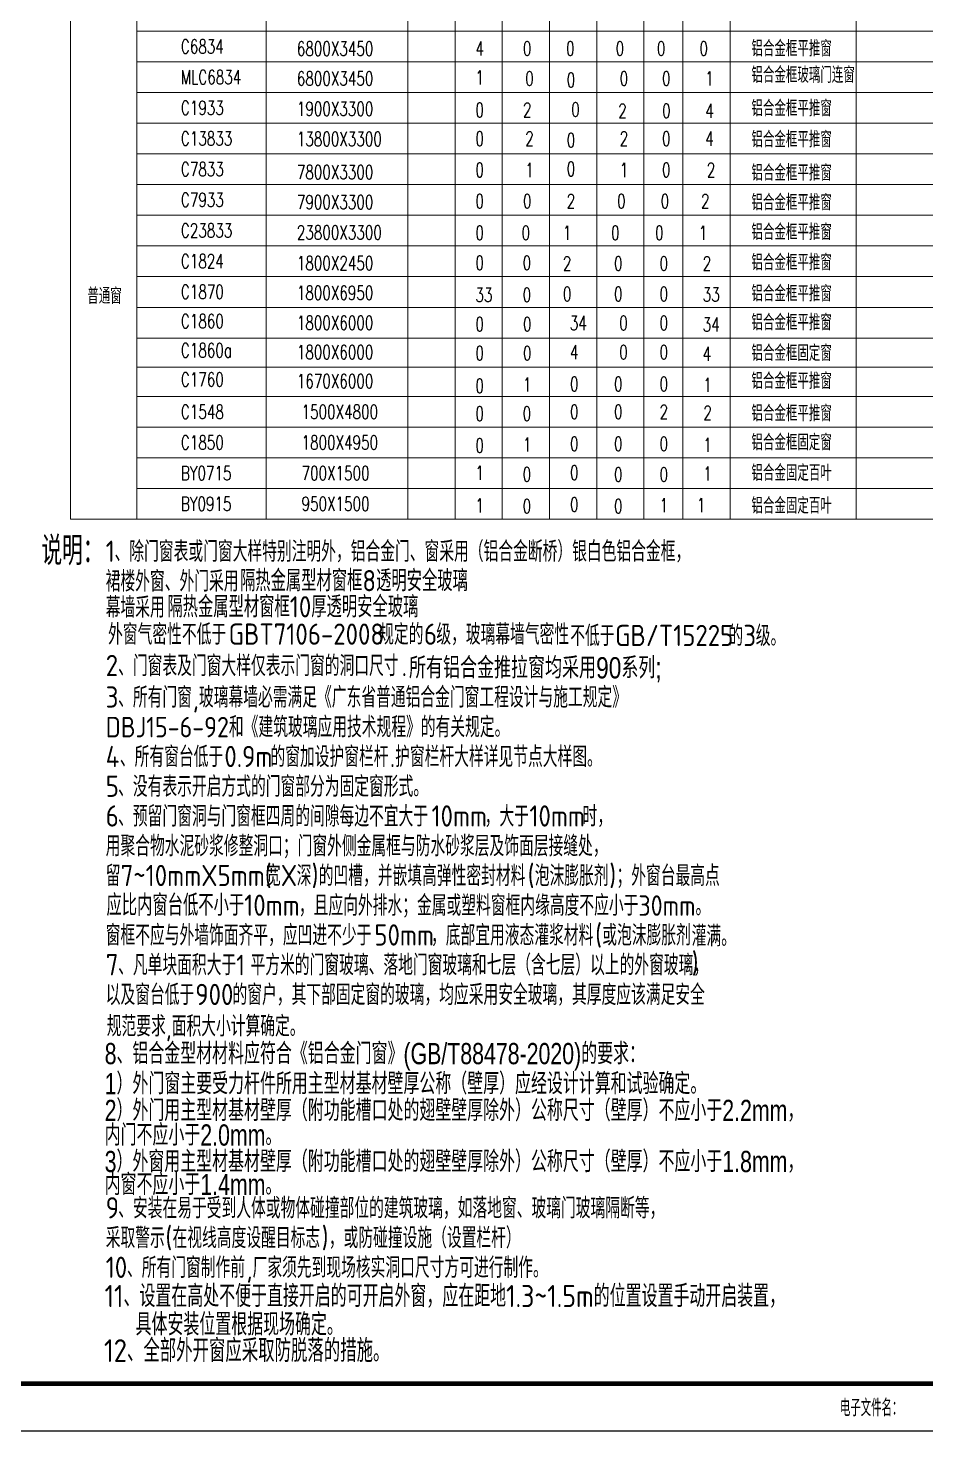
# Model space of a CAD drawing. Extents: x -1041549 to 749950, y -354245 to 17554.
# Drawn here: x 304999 to 314503, y -262643 to -247786 of the extents above; entities that cross this region are included whole.
import ezdxf

# ---------------------------------------------------------------- set-up
doc = ezdxf.new("R2010")
doc.units = 0
doc.header["$LTSCALE"] = 1000
doc.header["$MEASUREMENT"] = 0
for name, color, linetype in [('14', 1, 'Continuous'), ('DIM_SYMB', 3, 'Continuous'), ('PUB_TEXT', 7, 'Continuous'), ('PUB_TITLE', 4, 'Continuous')]:
    doc.layers.add(name, color=color, linetype=linetype)
doc.layers.add('A-ANNO-TEXT', color=7, linetype='Continuous', lineweight=15)
doc.styles.add('_HZTXT', font='gs_txt.shx', dxfattribs={"width": 0.8, "bigfont": 'HZTXT.shx'})
doc.styles.add('_TCH_WDTABLE', font='SIMPLEX', dxfattribs={"bigfont": 'GBCBIG'})
doc.styles.add('hztxt', font='romand_pkpm', dxfattribs={"bigfont": 'gbcbig'})
doc.styles.get("Standard").update_dxf_attribs({"font": 'gbenor.shx', "bigfont": 'gbcbig.shx'})

# ---------------------------------------------------------------- blocks, each defined once
blk = doc.blocks.new('$titleblk$00000212')
at = {"layer": '14', "style": 'hztxt', "width": 0.85}
for s, p in [('电子文件名：', (-198.31, 0.78)), ('图纸版权属设计单位所有，未经许可，外人及外单位不得翻印复制作为其他工程之用。', (-124.17, 1.07))]:
    blk.add_text(s, height=3.6, rotation=359.9997, dxfattribs=at).set_placement(p)
blk = doc.blocks.new('A$Ce58e362c')
at = {"layer": 'PUB_TITLE', "xscale": 150, "yscale": 150, "zscale": 150}
blk.add_blockref('$titleblk$00000212', (29680, -76), dxfattribs=at)

msp = doc.modelspace()

# ---------------------------------------------------------------- linework, layer by layer
at = {"layer": 'A-ANNO-TEXT', "extrusion": (0, -9.51011e-06, 1)}
for points, elevation in [([(317730.6, -252987.6), (317730.6, -240993.8), (305448.7, -240993.8), (305448.7, -252987.6)], 2.4), ([(306148.7, -240993.8), (306148.7, -252987.6)], 2.4), ([(307518.8, -240993.8), (307518.8, -252987.6)], 2.4), ([(309018.8, -240993.8), (309018.8, -252987.6)], 2.4), ([(309518.8, -240993.8), (309518.8, -252987.6)], 2.4), ([(310018.8, -240993.8), (310018.8, -252987.6)], 2.4), ([(310518.8, -240993.8), (310518.8, -252987.6)], 2.4), ([(311018.8, -240993.8), (311018.8, -252987.6)], 2.4), ([(311518.8, -240993.8), (311518.8, -252987.6)], 2.4), ([(311931.6, -240993.8), (311931.6, -252987.6)], 2.4), ([(312431.6, -240993.8), (312431.6, -252987.6)], 2.4), ([(313763.9, -240993.8), (313763.9, -252987.6)], 2.4), ([(306148.7, -247818.8), (317730.6, -247818.8)], 2.4), ([(306148.7, -248143.8), (317730.6, -248143.8)], 2.4), ([(306148.7, -248468.8), (317730.6, -248468.8)], 2.4), ([(306148.7, -248793.8), (317730.6, -248793.8)], 2.4), ([(306148.7, -249118.8), (317730.6, -249118.8)], 2.4), ([(306148.7, -249443.8), (317730.6, -249443.8)], 2.4), ([(306148.7, -249768.8), (317730.6, -249768.8)], 2.4), ([(306148.7, -250093.8), (317730.6, -250093.8)], 2.4), ([(306148.7, -250418.8), (317730.6, -250418.8)], 2.4), ([(306148.7, -250743.8), (317730.6, -250743.8)], 2.4), ([(306148.7, -251068.8), (317730.6, -251068.8)], 2.4), ([(306148.7, -251378.2), (317730.6, -251378.2)], 2.5), ([(306148.7, -251687.6), (317730.6, -251687.6)], 2.5), ([(306148.7, -252012.6), (317730.6, -252012.6)], 2.5), ([(306148.7, -252337.6), (317730.6, -252337.6)], 2.5), ([(306148.7, -252662.6), (317730.6, -252662.6)], 2.5), ([(305448.7, -252987.6), (317730.6, -252987.6)], 2.5)]:
    msp.add_lwpolyline(points, dxfattribs=dict(at, elevation=elevation))
at = {"layer": 'PUB_TITLE'}
msp.add_lwpolyline([(281958.3, -262642.6), (324008.3, -262642.6), (324008.3, -232942.6), (281958.3, -232942.6)], close=True, dxfattribs=at)
at = {"layer": 'PUB_TITLE', "const_width": 50}
msp.add_lwpolyline([(283208.3, -262142.6), (323508.3, -262142.6), (323508.3, -233442.6), (283208.3, -233442.6)], close=True, dxfattribs=at)

# ---------------------------------------------------------------- block references
at = {"xscale": 0.3333333333333333, "yscale": 0.3333333333333333, "zscale": 0.3333333333333333}
msp.add_blockref('A$Ce58e362c', (313615, -262501.1), dxfattribs=at)

# ---------------------------------------------------------------- texts
at = {"layer": 'A-ANNO-TEXT', "color": 2, "extrusion": (0, -9.5104e-06, 1), "style": '_TCH_WDTABLE', "width": 0.705882}
for s, height, p in [('C6834', 148.75, (306616.3, -248054.5, 2.4)), ('6800X3450', 148.75, (307843.8, -248078.9, 2.4)), ('4', 148.8, (309734.1, -248077, 2.4)), ('0', 148.8, (310237.6, -248077, 2.4)), ('0', 148.8, (310694, -248077, 2.4)), ('0', 148.8, (311218.8, -248077, 2.4)), ('0', 148.8, (311656, -248077, 2.4)), ('0', 148.8, (312106.3, -248077, 2.4)), ('MLC6834', 148.75, (306616.3, -248379.5, 2.4)), ('6800X3450', 148.75, (307843.8, -248395.9, 2.4)), ('1', 148.8, (309734.1, -248385.5, 2.4)), ('0', 148.8, (310262, -248395.7, 2.4)), ('0', 148.8, (311261.2, -248395.7, 2.4)), ('0', 148.8, (311709.9, -248395.7, 2.4)), ('1', 148.8, (312167, -248395.7, 2.4)), ('0', 148.8, (310700.8, -248410.6, 2.4)), ('C1933', 148.75, (306616.3, -248704.5, 2.4)), ('1900X3300', 148.75, (307843.8, -248717.6, 2.4)), ('0', 148.8, (309734.1, -248728.4, 2.4)), ('2', 148.8, (310237.6, -248728.4, 2.4)), ('0', 148.8, (310748.3, -248722.6, 2.4)), ('2', 148.8, (311246.3, -248736.3, 2.4)), ('0', 148.8, (311710.8, -248736.3, 2.4)), ('4', 148.8, (312168.6, -248736.3, 2.4)), ('C13833', 148.75, (306616.3, -249029.5, 2.4)), ('13800X3300', 148.75, (307843.8, -249035.5, 2.4)), ('0', 148.8, (309734.1, -249031.9, 2.5)), ('2', 148.8, (310262, -249031.9, 2.5)), ('0', 148.8, (310700.8, -249046.8, 2.5)), ('2', 148.8, (311261.2, -249031.9, 2.5)), ('0', 148.8, (311709.9, -249031.9, 2.5)), ('4', 148.8, (312167, -249031.9, 2.5)), ('C7833', 148.75, (306616.3, -249354.5, 2.4)), ('7800X3300', 148.75, (307843.8, -249387.3, 2.4)), ('0', 148.8, (309734.1, -249363.6, 2.5)), ('1', 148.8, (310262, -249363.6, 2.5)), ('0', 148.8, (310700.8, -249353, 2.5)), ('1', 148.8, (311261.2, -249363.6, 2.5)), ('0', 148.8, (311709.9, -249363.6, 2.5)), ('2', 148.8, (312183.9, -249363.6, 2.5)), ('C7933', 148.75, (306616.3, -249679.5, 2.4)), ('7900X3300', 148.75, (307843.8, -249705.3, 2.4)), ('0', 148.8, (309734.1, -249693.2, 2.5)), ('0', 148.8, (310237.8, -249693.2, 2.5)), ('2', 148.8, (310700.8, -249693.2, 2.5)), ('0', 148.8, (311234.2, -249693.2, 2.5)), ('0', 148.8, (311695.8, -249693.2, 2.5)), ('2', 148.8, (312122.3, -249693.2, 2.5)), ('C23833', 148.75, (306616.3, -250004.5, 2.4)), ('23800X3300', 148.75, (307843.8, -250025, 2.5)), ('0', 148.8, (309734.1, -250030.2, 2.5)), ('0', 148.8, (310223.1, -250030.2, 2.5)), ('1', 148.8, (310660.1, -250030.2, 2.5)), ('0', 148.8, (311170.5, -250030.2, 2.5)), ('0', 148.8, (311636.2, -250030.2, 2.5)), ('1', 148.8, (312097.7, -250030.2, 2.5)), ('C1824', 148.75, (306616.3, -250329.5, 2.4)), ('1800X2450', 148.75, (307843.8, -250350.5, 2.5)), ('0', 148.8, (309734.1, -250346.2, 2.5)), ('0', 148.8, (310234.1, -250346.2, 2.5)), ('2', 148.8, (310660.1, -250353, 2.5)), ('0', 148.8, (311201.3, -250353, 2.5)), ('0', 148.8, (311684.1, -250353, 2.5)), ('2', 148.8, (312140.5, -250353, 2.5)), ('C1870', 148.75, (306616.3, -250654.5, 2.4)), ('1800X6950', 148.75, (307843.8, -250664.3, 2.5)), ('33', 148.75, (309734.1, -250684.8, 2.5)), ('0', 148.8, (310234.1, -250684.8, 2.5)), ('0', 148.8, (310660.1, -250677.1, 2.5)), ('0', 148.8, (311201.3, -250677.1, 2.5)), ('0', 148.8, (311684.1, -250677.1, 2.5)), ('33', 148.75, (312140.5, -250681.8, 2.5)), ('C1860', 148.75, (306616.3, -250963.9, 2.5)), ('1800X6000', 148.75, (307843.8, -250982.6, 2.5)), ('0', 148.8, (309734.1, -250995.3, 2.5)), ('0', 148.8, (310237.8, -250995.3, 2.5)), ('34', 148.75, (310734.1, -250984, 2.5)), ('0', 148.8, (311256.5, -250984, 2.5)), ('0', 148.8, (311684, -250984, 2.5)), ('34', 148.75, (312140.5, -251000.6, 2.5)), ('C1860a', 148.75, (306616.3, -251273.4, 2.5)), ('1800X6000', 148.75, (307843.8, -251292, 2.5)), ('0', 148.8, (309734.1, -251304.7, 2.5)), ('0', 148.8, (310237.8, -251304.7, 2.5)), ('4', 148.8, (310734.1, -251293.4, 2.5)), ('0', 148.8, (311256.5, -251293.4, 2.5)), ('0', 148.8, (311684, -251293.4, 2.5)), ('4', 148.8, (312140.5, -251310.1, 2.5)), ('C1760', 148.75, (306616.3, -251582.8, 2.6)), ('1670X6000', 148.75, (307843.8, -251601.5, 2.6)), ('0', 148.8, (309734.1, -251648.1, 2.5)), ('1', 148.8, (310237.8, -251636.6, 2.5)), ('0', 148.8, (310735.6, -251630.2, 2.5)), ('0', 148.8, (311201.3, -251630.2, 2.5)), ('0', 148.8, (311684.1, -251630.2, 2.5)), ('1', 148.8, (312146.8, -251640.1, 2.5)), ('C1548', 148.75, (306616.3, -251923.4, 2.5)), ('1500X4800', 148.75, (307893.8, -251924.5, 2.5)), ('0', 148.8, (309734.1, -251944.1, 2.5)), ('0', 148.8, (310234.1, -251944.1, 2.5)), ('0', 148.8, (310735.6, -251926.1, 2.5)), ('0', 148.8, (311201.3, -251926.1, 2.5)), ('2', 148.8, (311684.1, -251926.1, 2.5)), ('2', 148.8, (312146.8, -251936.1, 2.5)), ('C1850', 148.75, (306616.3, -252248.4, 2.5)), ('1800X4950', 148.75, (307893.8, -252249.5, 2.5)), ('0', 148.8, (309734.1, -252280.9, 2.5)), ('1', 148.8, (310237.8, -252269.5, 2.5)), ('0', 148.8, (310735.6, -252263, 2.5)), ('0', 148.8, (311201.3, -252263, 2.5)), ('0', 148.8, (311684.1, -252263, 2.5)), ('1', 148.8, (312146.8, -252272.9, 2.5)), ('BY0715', 148.75, (306616.3, -252573.4, 2.5)), ('700X1500', 148.75, (307893.8, -252574.5, 2.5)), ('1', 148.8, (309734.1, -252570.4, 2.5)), ('0', 148.8, (310234.1, -252586.8, 2.5)), ('0', 148.8, (310735.6, -252568.9, 2.5)), ('0', 148.8, (311201.3, -252587.5, 2.5)), ('0', 148.8, (311684.1, -252587.5, 2.5)), ('1', 148.8, (312146.8, -252578.8, 2.5)), ('BY0915', 148.75, (306616.3, -252898.4, 2.5)), ('950X1500', 148.75, (307893.8, -252899.5, 2.5)), ('1', 148.8, (309734.1, -252916.9, 2.5)), ('0', 148.8, (310234.1, -252923.8, 2.5)), ('0', 148.8, (310735.6, -252905.9, 2.5)), ('0', 148.8, (311201.3, -252924.5, 2.5)), ('1', 148.8, (311684.1, -252912.5, 2.5)), ('1', 148.8, (312078.9, -252912.5, 2.5))]:
    msp.add_text(s, height=height, rotation=360, dxfattribs=at).set_placement(p)
at = {"layer": 'A-ANNO-TEXT', "color": 2, "extrusion": (0, -9.5104e-06, 1), "style": '_TCH_WDTABLE'}
for s, p in [('铝合金框平推窗', (312656.4, -248087.2, 2.4)), ('铝合金框玻璃门连窗', (312656.4, -248367.1, 2.4)), ('铝合金框平推窗', (312656.4, -248720.5, 2.4)), ('铝合金框平推窗', (312656.4, -249050.1, 2.4)), ('铝合金框平推窗', (312656.4, -249403.8, 2.4)), ('铝合金框平推窗', (312656.4, -249717.4, 2.5)), ('铝合金框平推窗', (312656.4, -250030.9, 2.5)), ('铝合金框平推窗', (312656.4, -250352.4, 2.5)), ('铝合金框平推窗', (312656.4, -250682, 2.5)), ('铝合金框平推窗', (312656.4, -250987.5, 2.5)), ('铝合金框固定窗', (312656.4, -251312.6, 2.5)), ('铝合金框平推窗', (312656.4, -251607.9, 2.5)), ('铝合金框平推窗', (312656.4, -251950.1, 2.5)), ('铝合金框固定窗', (312656.4, -252258, 2.5)), ('铝合金固定百叶', (312656.4, -252581.7, 2.5)), ('铝合金固定百叶', (312656.4, -252928.4, 2.5))]:
    msp.add_text(s, height=168.79, rotation=360, dxfattribs=at).set_placement(p)
at = {"layer": 'A-ANNO-TEXT', "extrusion": (0, -9.5104e-06, 1), "style": '_TCH_WDTABLE'}
msp.add_text('普通窗', height=168.79, rotation=360, dxfattribs=at).set_placement((305625.6, -250707.7, 2.4))
at = {"layer": 'DIM_SYMB', "color": 7}
msp.add_text('说明：', height=303.83, dxfattribs=at).set_placement((305140.4, -253473.1, 0))
at = {"layer": 'PUB_TEXT'}
for s, height, p in [('1', 225, (305820.7, -253438.8, 0)), ('、除门窗表或门窗大样特别注明外，铝合金门、窗采用（铝合金断桥）银白色铝合金框，', 217.021, (305914.4, -253438.8, 0)), ('裙楼外窗、外门采用', 217.02, (305820.7, -253753.8, 0)), ('隔热金属型材窗框8透明安全玻璃', 225, (307241.9, -253750.9, 0)), ('幕墙采用', 217.02, (305820.7, -254030.4, 0)), ('隔热金属型材窗框10厚透明安全玻璃', 225, (306473.3, -254027.4, 0)), ('外窗气密性不低于', 217.02, (305845.7, -254316.9, 0)), ('GBT7106-2008', 225, (307121.5, -254316.9, 0)), ('规定的', 217.02, (308715.3, -254316.9, 0)), ('6', 225, (309189.2, -254316.9, 0)), ('级，玻璃幕墙气密性', 217.02, (309320.4, -254316.9, 0)), ('不低于', 217.02, (310738.8, -254331.2, 0)), ('GB/T15225', 225, (311212.7, -254331.2, 0)), ('的', 217, (312412.7, -254331.2, 0)), ('3', 225, (312570.7, -254331.2, 0)), ('级。', 217.02, (312701.9, -254331.2, 0)), ('2', 225, (305820.7, -254649.2, 0)), ('、门窗表及门窗大样仅表示门窗的洞口尺寸', 217.021, (305951.9, -254649.2, 0)), ('.', 225, (308953.5, -254649.2, 0)), ('3', 225, (305820.7, -254982.6, 0)), ('、所有门窗', 217.02, (305951.9, -254982.6, 0)), ('玻璃幕墙必需满足《广东省普通铝合金门窗工程设计与施工规定》', 217.021, (306807.5, -254982.6, 0)), ('DBJ15-6-92和《建筑玻璃应用技术规程》的有关规定。', 217.021, (305820.7, -255297.6, 0)), (',', 225, (306741.8, -254982.6, 0)), ('、所有窗台低于', 217.02, (305970.7, -255612.6, 0)), ('的窗加设护窗栏杆', 217.02, (307564.7, -255612.6, 0)), ('护窗栏杆大样详见节点大样图。', 217.021, (308884.8, -255612.6, 0)), ('4', 225, (305820.7, -255612.6, 0)), ('0.9m', 225, (307076.5, -255612.6, 0)), ('.', 225, (308828.5, -255612.6, 0)), ('5', 225, (305820.7, -255927.6, 0)), ('、没有表示开启方式的门窗部分为固定窗形式。', 217.021, (305951.9, -255927.6, 0)), ('6', 225, (305820.7, -256242.6, 0)), ('、预留门窗洞与门窗框四周的间隙每边不宜大于', 217.021, (305951.9, -256242.6, 0)), ('10mm', 225, (309269.5, -256242.6, 0)), ('，大于', 217.02, (309832, -256242.6, 0)), ('10mm', 225, (310305.9, -256242.6, 0)), ('时，', 217.02, (310868.4, -256242.6, 0)), ('用聚合物水泥砂浆修整洞口；门窗外侧金属框与防水砂浆层及饰面层接缝处，', 217.021, (305820.7, -256557.6, 0)), ('留', 217, (305820.7, -256872.6, 0)), ('7~10mmX5mm(', 225, (305978.7, -256872.6, 0)), ('宽', 217, (307516.2, -256872.6, 0)), ('X', 225, (307674.1, -256872.6, 0)), ('深', 217, (307842.9, -256872.6, 0)), (')', 225, (308000.9, -256872.6, 0)), ('的凹槽，并嵌填高弹性密封材料', 217.021, (308075.9, -256872.6, 0)), ('(', 225, (310287.6, -256872.6, 0)), ('泡沫膨胀剂', 217.02, (310362.6, -256872.6, 0)), (')', 225, (311152.5, -256872.6, 0)), ('；外窗台最高点', 217.02, (311227.5, -256872.6, 0)), ('应比内窗台低不小于10mm', 225, (305828.7, -257187.6, 0)), ('，且应向外排水；金属或塑料窗框内缘高度不应小于30mm。', 217.021, (307865.8, -257187.6, 0)), ('窗框不应与外墙饰面齐平，应凹进不少于', 217.021, (305820.7, -257502.6, 0)), ('50mm', 225, (308664.3, -257502.6, 0)), ('，底部宜用液态灌浆材料', 217.021, (309264.3, -257502.6, 0)), ('(', 225, (311002.1, -257502.6, 0)), ('或泡沫膨胀剂', 217.02, (311077.1, -257502.6, 0)), ('灌满。', 217.02, (312023.5, -257511.2, 0)), ('7', 225, (305820.7, -257817.6, 0)), ('、凡单块面积大于1', 217.02, (305951.9, -257817.6, 0)), ('平方米的门窗玻璃、落地门窗玻璃和七层（含七层）以上的外窗玻璃，', 217.021, (307353.7, -257817.6, 0)), (')', 225, (312024.9, -257800.3, 0)), ('以及窗台低于', 217.02, (305820.7, -258132.6, 0)), ('的窗户，其下部固定窗的玻璃，均应采用安全玻璃，其厚度应该满足安全', 217.021, (307163, -258132.6, 0)), ('900', 225, (306768.6, -258132.6, 0)), ('规范要求,面积大小计算确定。', 217.021, (305831.4, -258465.3, 0)), ('9', 225, (305820.7, -260392.1, 0)), ('、安装在易于受到人体或物体碰撞部位的建筑玻璃，如落地窗、玻璃门玻璃隔断等，', 217.021, (305952.6, -260392.1, 0)), ('采取警示', 217.02, (305820.7, -260707.1, 0)), ('(', 225, (306452.6, -260707.1, 0)), ('在视线高度设醒目标志', 217.02, (306527.6, -260707.1, 0)), (')', 225, (308107.4, -260707.1, 0)), ('，或防碰撞设施（设置栏杆）', 217.021, (308182.4, -260707.1, 0)), ('10', 225, (305820.7, -261022.1, 0)), ('、所有门窗制作前', 217.02, (306045.7, -261022.1, 0)), ('厂家须先到现场核实洞口尺寸方可进行制作。', 217.021, (307375.1, -261022.1, 0)), (',', 225, (307309.5, -261022.1, 0)), ('11、设置在高处不便于直接开启的可开启外窗，应在距地1.3~1.5m的位置设置手动开启装置，', 234.383, (305809, -261331.2, 0)), ('具体安装位置根据现场确定。', 234.383, (306136.8, -261631.7, 0)), ('12、全部外开窗应采取防脱落的措施。', 241.135, (305802.5, -261912.5, 535661))]:
    msp.add_text(s, height=height, dxfattribs=at).set_placement(p)
at = {"layer": 'PUB_TEXT', "style": '_HZTXT'}
for s, width, p in [('所有铝合金推拉窗均采用90系列;', 0.8, (309031.6, -254673.4, -2365.8)), ('8、铝合金型材材料应符合《铝合金门窗》(GB/T88478-2020)的要求：', 0.75, (305809.4, -258759, 0)), ('1）外门窗主要受力杆件所用主型材基材壁厚公称（壁厚）应经设计计算和试验确定。', 0.75, (305809.4, -259077.1, 0)), ('2）外门用主型材基材壁厚（附功能槽口处的翅壁壁厚除外）公称尺寸（壁厚）不应小于2.2mm，', 0.75, (305809.4, -259360.9, 0)), ('内门不应小于2.0mm。', 0.75, (305809.4, -259621.2, 0)), ('3）外窗用主型材基材壁厚（附功能槽口处的翅壁壁厚除外）公称尺寸（壁厚）不应小于1.8mm，', 0.75, (305809.4, -259901.8, 0)), ('内窗不应小于1.4mm。', 0.75, (305809.4, -260145.1, 0))]:
    msp.add_text(s, height=225, dxfattribs=dict(at, width=width)).set_placement(p)

doc.saveas('drawing.dxf')
